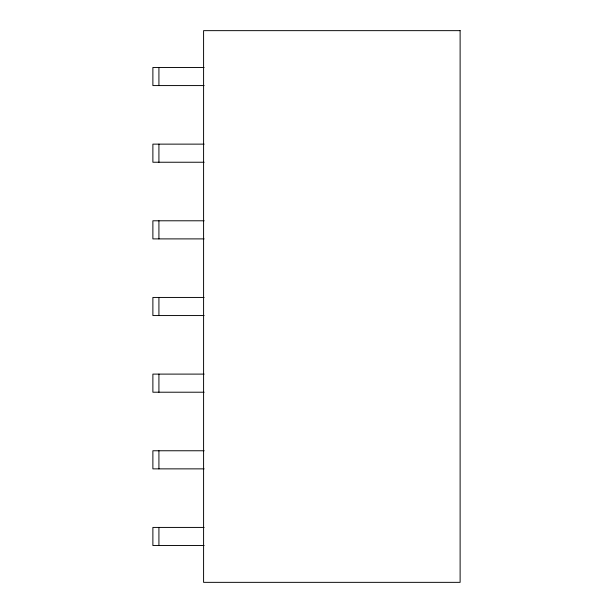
<?xml version="1.0" encoding="UTF-8"?>
<svg xmlns="http://www.w3.org/2000/svg" width="613" height="613" viewBox="0 0 613 613"><rect width="100%" height="100%" fill="white"/><g stroke="black" fill="none" stroke-linecap="round" stroke-linejoin="round"><path stroke-width="0.92" d="M204.137 67.468L152.882 67.468L152.882 85.575L204.137 85.575M204.137 144.132L152.882 144.132L152.882 162.238L204.137 162.238M204.137 220.787L152.882 220.787L152.882 238.894L204.137 238.894M204.137 297.443L152.882 297.443L152.882 315.557L204.137 315.557M204.137 374.106L152.882 374.106L152.882 392.213L204.137 392.213M204.137 450.762L152.882 450.762L152.882 468.868L204.137 468.868M204.137 527.425L152.882 527.425L152.882 545.532L204.137 545.532M158.92 67.468L158.92 85.575M158.92 144.132L158.92 162.238M158.92 220.787L158.92 238.894M158.92 297.443L158.92 315.557M158.92 374.106L158.92 392.213M158.92 450.762L158.92 468.868M158.92 527.425L158.92 545.532M460.118 30.65L203.585 30.65L203.585 582.35L460.118 582.35L460.118 30.65"/></g></svg>
